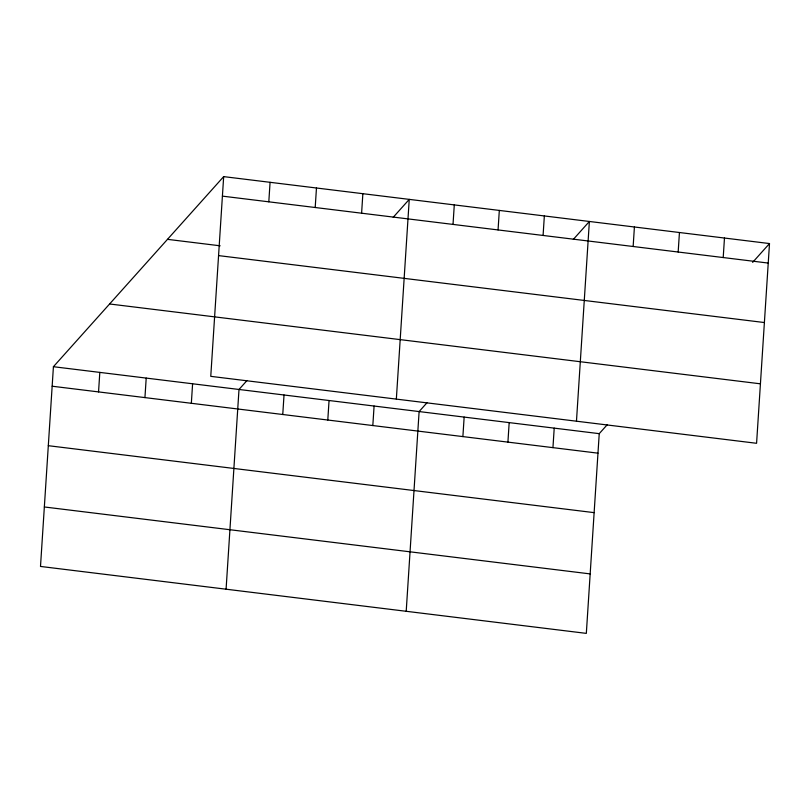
<?xml version="1.0" encoding="UTF-8"?>
<svg xmlns="http://www.w3.org/2000/svg" width="810" height="810" viewBox="0 0 810 810"><rect width="100%" height="100%" fill="white"/><g stroke="black" fill="none" stroke-linecap="round" stroke-linejoin="round"><path stroke-width="1.21" d="M223.671 176.62L210.762 376.346L756.581 443.293L769.5 243.557L223.671 176.62L53.419 366.707L40.5 566.443L586.329 633.379L599.238 433.654L607.267 424.693M98.547 391.908L99.812 372.397M144.939 397.599L146.205 378.088M191.342 403.289L192.598 383.778M226.081 589.204L239.001 389.468L247.02 380.508M268.809 201.822L270.074 182.311M282.761 414.507L284.026 394.996M315.201 207.512L316.467 188.001M327.797 420.025L329.052 400.515M361.604 213.202L362.86 193.691M372.823 425.554L374.088 406.043M396.343 399.107L409.252 199.381L393.204 217.303M406.205 611.287L419.114 411.561L427.143 402.6M453.023 224.41L454.288 204.9M462.885 436.6L464.15 417.089M498.059 229.929L499.314 210.428M507.921 442.118L509.176 422.607M543.085 235.457L544.35 215.946M552.947 447.636L554.212 428.125M576.467 421.2L589.376 221.464L573.328 239.395M633.147 246.503L634.412 226.992M678.172 252.021L679.438 232.51M723.208 257.55L724.474 238.039M752.642 262.379L769.5 243.557M222.416 196.131L768.234 263.068M167.488 239.345L220.158 245.805M218.568 255.606L764.397 322.542M109.603 303.983L760.428 383.818M53.419 366.707L599.238 433.654M52.154 386.218L597.982 453.165M48.306 445.692L594.135 512.639M44.347 506.969L590.166 573.905"/></g></svg>
